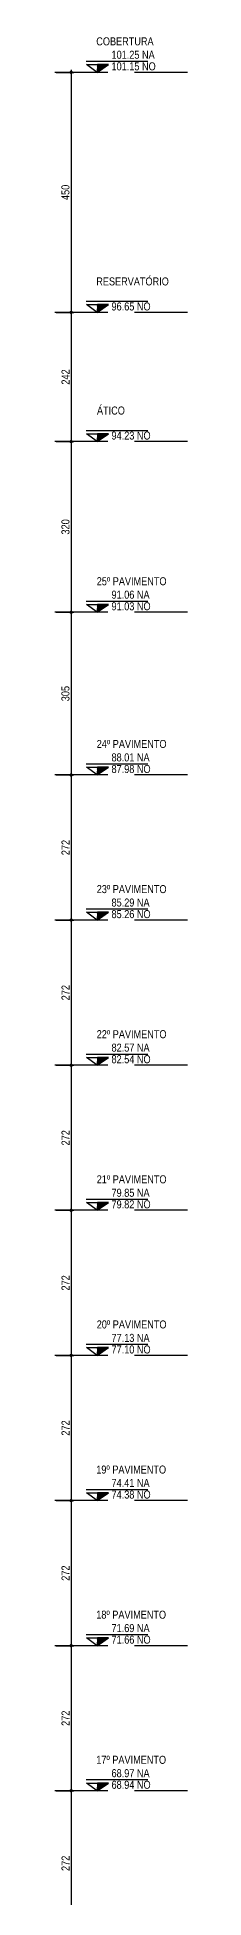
# Model space of a CAD drawing. Header units: metres. Extents: x -8678 to -7768, y 20 to 184.
# Drawn here: x -8367.15 to -8364.63, y 66.93 to 101.81 of the extents above; entities that cross this region are included whole.
import ezdxf
from ezdxf.enums import TextEntityAlignment as Align

# ---------------------------------------------------------------- set-up
doc = ezdxf.new("R2010")
doc.units = ezdxf.units.M
doc.linetypes.add('CTE ELEV$0$DASHEDX2', pattern=[1.5, 1, -0.5])
for name, color, linetype in [('ARQ-DIM EMBASAM', 2, 'Continuous'), ('CTE ELEV$0$ARQ-DIM', 2, 'Continuous'), ('CTE ELEV$0$ARQ-PRJ', 7, 'CTE ELEV$0$DASHEDX2'), ('CTE ELEV$0$ARQ-SIM', 1, 'Continuous')]:
    doc.layers.add(name, color=color, linetype=linetype)
doc.styles.add('CTE ELEV$0$Adesa', font='ARIALN.TTF')
doc.dimstyles.new('CTE ELEV$0$ADESA 1-0050', dxfattribs={"dimtxt": 0.1, "dimasz": 0.1, "dimexe": 0.05, "dimexo": 0.05, "dimgap": 0.03, "dimtad": 1, "dimdec": 1, "dimlfac": 100, "dimzin": 12, "dimtxsty": 'CTE ELEV$0$Adesa', "dimblk": 'CTE ELEV$0$_DotSmall', "dimcen": 1, "dimdle": 0.05, "dimclrd": 1, "dimclre": 1, "dimclrt": 256, "dimazin": 3, "dimtm": 1e-09, "dimtfac": 1, "dimtdec": 1, "dimtmove": 1, "dimatfit": 0, "dimldrblk": 'CTE ELEV$0$_DotSmall', "dimfxl": 0.8, "dimtvp": 2, "dimtolj": 1, "dimtzin": 0, "dimarcsym": 0})

# ---------------------------------------------------------------- blocks, each defined once
blk = doc.blocks.new('*U284')
h = blk.add_hatch()
h.set_pattern_fill('ANSI31', color=1, scale=0.00375, style=0)
h.set_pattern_definition([(45, (18.99673, 94.672672), (-0.0084189901, 0.0084189901), [])])
h.paths.add_polyline_path([(0.206, 0.146), (0.001, 0.146), (0, 0)])
at = {"color": 1}
blk.add_line((-0.213, 0.21), (0.95, 0.21), dxfattribs=at)
for points in [[(-0.205, 0.146), (0.001, 0.146), (0, 0), (-0.205, 0.146)], [(0.207, 0.146), (0.001, 0.146), (0, 0), (0.207, 0.146)]]:
    blk.add_lwpolyline(points, close=True, dxfattribs=at)
at = {"color": 1, "style": 'CTE ELEV$0$Adesa'}
blk.add_attdef('PAVIMENTO_001', (-0.02, 0.506), '', height=0.15, dxfattribs=at)
at = {"color": 3, "style": 'CTE ELEV$0$Adesa'}
blk.add_attdef('NA', text='', height=0.15, dxfattribs=at).set_placement((0.267, 0.21), align=Align.BOTTOM_LEFT)
blk.add_attdef('NO', text='', height=0.15, dxfattribs=at).set_placement((0.267, 0.188), align=Align.TOP_LEFT)
blk = doc.blocks.new('CTE ELEV$0$_DotSmall')
at = {"color": 0, "linetype": 'ByBlock', "const_width": 0.5}
blk.add_lwpolyline([(-0.0625, 0, 1), (0.0625, 0, 1)], format="xyb", close=True, dxfattribs=at)
blk = doc.blocks.new('*D810')
at = {"layer": 'CTE ELEV$0$ARQ-DIM', "color": 1, "lineweight": -2, "transparency": 16777216}
for p, q in [((-8367.104, 68.94), (-8366.77, 68.94)), ((-8366.82, 68.99), (-8366.82, 66.17)), ((-8367.104, 66.22), (-8366.77, 66.22))]:
    blk.add_line(p, q, dxfattribs=at)
at = {"layer": 'Defpoints', "color": 0, "transparency": 16777216}
for p in [(-8367.154, 68.94), (-8367.154, 66.22), (-8366.82, 66.22)]:
    blk.add_point(p, dxfattribs=at)
at = {"layer": 'CTE ELEV$0$ARQ-DIM', "color": 1, "lineweight": -2, "transparency": 16777216, "xscale": 0.1, "yscale": 0.1, "zscale": 0.1}
for p, rotation in [((-8366.82, 68.94), 90), ((-8366.82, 66.22), 270)]:
    blk.add_blockref('CTE ELEV$0$_DotSmall', p, dxfattribs=dict(at, rotation=rotation))
at = {"layer": 'CTE ELEV$0$ARQ-DIM', "transparency": 16777216, "insert": (-8366.926, 67.58), "char_height": 0.1, "attachment_point": 5, "rotation": 90, "style": 'CTE ELEV$0$Adesa'}
blk.add_mtext('\\A1;{\\H1.5x;272}', dxfattribs=at)
blk = doc.blocks.new('*D796')
at = {"layer": 'CTE ELEV$0$ARQ-DIM', "color": 1, "lineweight": -2, "transparency": 16777216}
for p, q in [((-8367.104, 94.23), (-8366.77, 94.23)), ((-8366.82, 94.28), (-8366.82, 90.98)), ((-8367.104, 91.03), (-8366.77, 91.03))]:
    blk.add_line(p, q, dxfattribs=at)
at = {"layer": 'Defpoints', "color": 0, "transparency": 16777216}
for p in [(-8367.154, 94.23, 0), (-8367.154, 91.03, 0), (-8366.82, 91.03)]:
    blk.add_point(p, dxfattribs=at)
at = {"layer": 'CTE ELEV$0$ARQ-DIM', "color": 1, "lineweight": -2, "transparency": 16777216, "xscale": 0.1, "yscale": 0.1, "zscale": 0.1}
for p, rotation in [((-8366.82, 94.23), 90), ((-8366.82, 91.03), 270)]:
    blk.add_blockref('CTE ELEV$0$_DotSmall', p, dxfattribs=dict(at, rotation=rotation))
at = {"layer": 'CTE ELEV$0$ARQ-DIM', "transparency": 16777216, "insert": (-8366.927, 92.63), "char_height": 0.1, "attachment_point": 5, "rotation": 90, "style": 'CTE ELEV$0$Adesa'}
blk.add_mtext('\\A1;{\\H1.5x;320}', dxfattribs=at)
blk = doc.blocks.new('*D797')
at = {"layer": 'CTE ELEV$0$ARQ-DIM', "color": 1, "lineweight": -2, "transparency": 16777216}
for p, q in [((-8367.104, 71.66), (-8366.77, 71.66)), ((-8366.82, 71.71), (-8366.82, 68.89)), ((-8367.104, 68.94), (-8366.77, 68.94))]:
    blk.add_line(p, q, dxfattribs=at)
at = {"layer": 'Defpoints', "color": 0, "transparency": 16777216}
for p in [(-8367.154, 71.66), (-8367.154, 68.94), (-8366.82, 68.94)]:
    blk.add_point(p, dxfattribs=at)
at = {"layer": 'CTE ELEV$0$ARQ-DIM', "color": 1, "lineweight": -2, "transparency": 16777216, "xscale": 0.1, "yscale": 0.1, "zscale": 0.1}
for p, rotation in [((-8366.82, 71.66), 90), ((-8366.82, 68.94), 270)]:
    blk.add_blockref('CTE ELEV$0$_DotSmall', p, dxfattribs=dict(at, rotation=rotation))
at = {"layer": 'CTE ELEV$0$ARQ-DIM', "transparency": 16777216, "insert": (-8366.926, 70.3), "char_height": 0.1, "attachment_point": 5, "rotation": 90, "style": 'CTE ELEV$0$Adesa'}
blk.add_mtext('\\A1;{\\H1.5x;272}', dxfattribs=at)
blk = doc.blocks.new('*D798')
at = {"layer": 'CTE ELEV$0$ARQ-DIM', "color": 1, "lineweight": -2, "transparency": 16777216}
for p, q in [((-8367.104, 74.38), (-8366.77, 74.38)), ((-8366.82, 74.43), (-8366.82, 71.61)), ((-8367.104, 71.66), (-8366.77, 71.66))]:
    blk.add_line(p, q, dxfattribs=at)
at = {"layer": 'Defpoints', "color": 0, "transparency": 16777216}
for p in [(-8367.154, 74.38), (-8367.154, 71.66), (-8366.82, 71.66)]:
    blk.add_point(p, dxfattribs=at)
at = {"layer": 'CTE ELEV$0$ARQ-DIM', "color": 1, "lineweight": -2, "transparency": 16777216, "xscale": 0.1, "yscale": 0.1, "zscale": 0.1}
for p, rotation in [((-8366.82, 74.38), 90), ((-8366.82, 71.66), 270)]:
    blk.add_blockref('CTE ELEV$0$_DotSmall', p, dxfattribs=dict(at, rotation=rotation))
at = {"layer": 'CTE ELEV$0$ARQ-DIM', "transparency": 16777216, "insert": (-8366.926, 73.02), "char_height": 0.1, "attachment_point": 5, "rotation": 90, "style": 'CTE ELEV$0$Adesa'}
blk.add_mtext('\\A1;{\\H1.5x;272}', dxfattribs=at)
blk = doc.blocks.new('*D814')
at = {"layer": 'CTE ELEV$0$ARQ-DIM', "color": 1, "lineweight": -2, "transparency": 16777216}
for p, q in [((-8367.104, 77.1), (-8366.77, 77.1)), ((-8366.82, 77.15), (-8366.82, 74.33)), ((-8367.104, 74.38), (-8366.77, 74.38))]:
    blk.add_line(p, q, dxfattribs=at)
at = {"layer": 'Defpoints', "color": 0, "transparency": 16777216}
for p in [(-8367.154, 77.1), (-8367.154, 74.38), (-8366.82, 74.38)]:
    blk.add_point(p, dxfattribs=at)
at = {"layer": 'CTE ELEV$0$ARQ-DIM', "color": 1, "lineweight": -2, "transparency": 16777216, "xscale": 0.1, "yscale": 0.1, "zscale": 0.1}
for p, rotation in [((-8366.82, 77.1), 90), ((-8366.82, 74.38), 270)]:
    blk.add_blockref('CTE ELEV$0$_DotSmall', p, dxfattribs=dict(at, rotation=rotation))
at = {"layer": 'CTE ELEV$0$ARQ-DIM', "transparency": 16777216, "insert": (-8366.926, 75.74), "char_height": 0.1, "attachment_point": 5, "rotation": 90, "style": 'CTE ELEV$0$Adesa'}
blk.add_mtext('\\A1;{\\H1.5x;272}', dxfattribs=at)
blk = doc.blocks.new('*D815')
at = {"layer": 'CTE ELEV$0$ARQ-DIM', "color": 1, "lineweight": -2, "transparency": 16777216}
for p, q in [((-8366.82, 79.87), (-8366.82, 77.05)), ((-8367.104, 79.82), (-8366.77, 79.82)), ((-8367.104, 77.1), (-8366.77, 77.1))]:
    blk.add_line(p, q, dxfattribs=at)
at = {"layer": 'Defpoints', "color": 0, "transparency": 16777216}
for p in [(-8367.154, 79.82), (-8367.154, 77.1), (-8366.82, 77.1)]:
    blk.add_point(p, dxfattribs=at)
at = {"layer": 'CTE ELEV$0$ARQ-DIM', "color": 1, "lineweight": -2, "transparency": 16777216, "xscale": 0.1, "yscale": 0.1, "zscale": 0.1}
for p, rotation in [((-8366.82, 79.82), 90), ((-8366.82, 77.1), 270)]:
    blk.add_blockref('CTE ELEV$0$_DotSmall', p, dxfattribs=dict(at, rotation=rotation))
at = {"layer": 'CTE ELEV$0$ARQ-DIM', "transparency": 16777216, "insert": (-8366.926, 78.46), "char_height": 0.1, "attachment_point": 5, "rotation": 90, "style": 'CTE ELEV$0$Adesa'}
blk.add_mtext('\\A1;{\\H1.5x;272}', dxfattribs=at)
blk = doc.blocks.new('*D816')
at = {"layer": 'CTE ELEV$0$ARQ-DIM', "color": 1, "lineweight": -2, "transparency": 16777216}
for p, q in [((-8367.104, 82.54), (-8366.77, 82.54)), ((-8366.82, 82.59), (-8366.82, 79.77)), ((-8367.104, 79.82), (-8366.77, 79.82))]:
    blk.add_line(p, q, dxfattribs=at)
at = {"layer": 'Defpoints', "color": 0, "transparency": 16777216}
for p in [(-8367.154, 82.54), (-8367.154, 79.82), (-8366.82, 79.82)]:
    blk.add_point(p, dxfattribs=at)
at = {"layer": 'CTE ELEV$0$ARQ-DIM', "color": 1, "lineweight": -2, "transparency": 16777216, "xscale": 0.1, "yscale": 0.1, "zscale": 0.1}
for p, rotation in [((-8366.82, 82.54), 90), ((-8366.82, 79.82), 270)]:
    blk.add_blockref('CTE ELEV$0$_DotSmall', p, dxfattribs=dict(at, rotation=rotation))
at = {"layer": 'CTE ELEV$0$ARQ-DIM', "transparency": 16777216, "insert": (-8366.926, 81.18), "char_height": 0.1, "attachment_point": 5, "rotation": 90, "style": 'CTE ELEV$0$Adesa'}
blk.add_mtext('\\A1;{\\H1.5x;272}', dxfattribs=at)
blk = doc.blocks.new('*D817')
at = {"layer": 'CTE ELEV$0$ARQ-DIM', "color": 1, "lineweight": -2, "transparency": 16777216}
for p, q in [((-8367.104, 85.26), (-8366.77, 85.26)), ((-8366.82, 85.31), (-8366.82, 82.49)), ((-8367.104, 82.54), (-8366.77, 82.54))]:
    blk.add_line(p, q, dxfattribs=at)
at = {"layer": 'Defpoints', "color": 0, "transparency": 16777216}
for p in [(-8367.154, 85.26), (-8367.154, 82.54), (-8366.82, 82.54)]:
    blk.add_point(p, dxfattribs=at)
at = {"layer": 'CTE ELEV$0$ARQ-DIM', "color": 1, "lineweight": -2, "transparency": 16777216, "xscale": 0.1, "yscale": 0.1, "zscale": 0.1}
for p, rotation in [((-8366.82, 85.26), 90), ((-8366.82, 82.54), 270)]:
    blk.add_blockref('CTE ELEV$0$_DotSmall', p, dxfattribs=dict(at, rotation=rotation))
at = {"layer": 'CTE ELEV$0$ARQ-DIM', "transparency": 16777216, "insert": (-8366.926, 83.9), "char_height": 0.1, "attachment_point": 5, "rotation": 90, "style": 'CTE ELEV$0$Adesa'}
blk.add_mtext('\\A1;{\\H1.5x;272}', dxfattribs=at)
blk = doc.blocks.new('*D818')
at = {"layer": 'CTE ELEV$0$ARQ-DIM', "color": 1, "lineweight": -2, "transparency": 16777216}
for p, q in [((-8367.104, 87.98), (-8366.77, 87.98)), ((-8366.82, 88.03), (-8366.82, 85.21)), ((-8367.104, 85.26), (-8366.77, 85.26))]:
    blk.add_line(p, q, dxfattribs=at)
at = {"layer": 'Defpoints', "color": 0, "transparency": 16777216}
for p in [(-8367.154, 87.98), (-8367.154, 85.26), (-8366.82, 85.26)]:
    blk.add_point(p, dxfattribs=at)
at = {"layer": 'CTE ELEV$0$ARQ-DIM', "color": 1, "lineweight": -2, "transparency": 16777216, "xscale": 0.1, "yscale": 0.1, "zscale": 0.1}
for p, rotation in [((-8366.82, 87.98), 90), ((-8366.82, 85.26), 270)]:
    blk.add_blockref('CTE ELEV$0$_DotSmall', p, dxfattribs=dict(at, rotation=rotation))
at = {"layer": 'CTE ELEV$0$ARQ-DIM', "transparency": 16777216, "insert": (-8366.926, 86.62), "char_height": 0.1, "attachment_point": 5, "rotation": 90, "style": 'CTE ELEV$0$Adesa'}
blk.add_mtext('\\A1;{\\H1.5x;272}', dxfattribs=at)
blk = doc.blocks.new('*D813')
at = {"layer": 'CTE ELEV$0$ARQ-DIM', "color": 1, "lineweight": -2, "transparency": 16777216}
for p, q in [((-8367.104, 91.03), (-8366.77, 91.03)), ((-8366.82, 91.08), (-8366.82, 87.93)), ((-8367.104, 87.98), (-8366.77, 87.98))]:
    blk.add_line(p, q, dxfattribs=at)
at = {"layer": 'Defpoints', "color": 0, "transparency": 16777216}
for p in [(-8367.154, 91.03, 0), (-8367.154, 87.98), (-8366.82, 87.98)]:
    blk.add_point(p, dxfattribs=at)
at = {"layer": 'CTE ELEV$0$ARQ-DIM', "color": 1, "lineweight": -2, "transparency": 16777216, "xscale": 0.1, "yscale": 0.1, "zscale": 0.1}
for p, rotation in [((-8366.82, 91.03), 90), ((-8366.82, 87.98), 270)]:
    blk.add_blockref('CTE ELEV$0$_DotSmall', p, dxfattribs=dict(at, rotation=rotation))
at = {"layer": 'CTE ELEV$0$ARQ-DIM', "transparency": 16777216, "insert": (-8366.927, 89.505), "char_height": 0.1, "attachment_point": 5, "rotation": 90, "style": 'CTE ELEV$0$Adesa'}
blk.add_mtext('\\A1;{\\H1.5x;305}', dxfattribs=at)
blk = doc.blocks.new('*D1038')
at = {"layer": 'CTE ELEV$0$ARQ-DIM', "color": 1, "lineweight": -2, "transparency": 16777216}
for p, q in [((-8367.104, 96.65), (-8366.77, 96.65)), ((-8366.82, 96.7), (-8366.82, 94.18)), ((-8367.104, 94.23), (-8366.77, 94.23))]:
    blk.add_line(p, q, dxfattribs=at)
at = {"layer": 'Defpoints', "color": 0, "transparency": 16777216}
for p in [(-8367.154, 96.65, 0), (-8367.154, 94.23, 0), (-8366.82, 94.23)]:
    blk.add_point(p, dxfattribs=at)
at = {"layer": 'CTE ELEV$0$ARQ-DIM', "color": 1, "lineweight": -2, "transparency": 16777216, "xscale": 0.1, "yscale": 0.1, "zscale": 0.1}
for p, rotation in [((-8366.82, 96.65), 90), ((-8366.82, 94.23), 270)]:
    blk.add_blockref('CTE ELEV$0$_DotSmall', p, dxfattribs=dict(at, rotation=rotation))
at = {"layer": 'CTE ELEV$0$ARQ-DIM', "transparency": 16777216, "insert": (-8366.926, 95.44), "char_height": 0.1, "attachment_point": 5, "rotation": 90, "style": 'CTE ELEV$0$Adesa'}
blk.add_mtext('\\A1;{\\H1.5x;242}', dxfattribs=at)
blk = doc.blocks.new('*D1039')
at = {"layer": 'CTE ELEV$0$ARQ-DIM', "color": 1, "lineweight": -2, "transparency": 16777216}
for p, q in [((-8367.104, 101.15), (-8366.77, 101.15)), ((-8366.82, 101.2), (-8366.82, 96.6)), ((-8367.104, 96.65), (-8366.77, 96.65))]:
    blk.add_line(p, q, dxfattribs=at)
at = {"layer": 'Defpoints', "color": 0, "transparency": 16777216}
for p in [(-8367.154, 101.15, 0), (-8367.154, 96.65, 0), (-8366.82, 96.65)]:
    blk.add_point(p, dxfattribs=at)
at = {"layer": 'CTE ELEV$0$ARQ-DIM', "color": 1, "lineweight": -2, "transparency": 16777216, "xscale": 0.1, "yscale": 0.1, "zscale": 0.1}
for p, rotation in [((-8366.82, 101.15), 90), ((-8366.82, 96.65), 270)]:
    blk.add_blockref('CTE ELEV$0$_DotSmall', p, dxfattribs=dict(at, rotation=rotation))
at = {"layer": 'CTE ELEV$0$ARQ-DIM', "transparency": 16777216, "insert": (-8366.927, 98.9), "char_height": 0.1, "attachment_point": 5, "rotation": 90, "style": 'CTE ELEV$0$Adesa'}
blk.add_mtext('\\A1;{\\H1.5x;450}', dxfattribs=at)
blk = doc.blocks.new('CTE ELEV')
at = {"layer": 'CTE ELEV$0$ARQ-PRJ'}
for p, q in [((-8364.6296, 101.15, -0.0001), (-8367.1542, 101.15, -0.0001)), ((-8364.6296, 96.65, -0.0001), (-8367.1542, 96.65, -0.0001)), ((-8364.6296, 94.23, 0), (-8367.1542, 94.23, 0)), ((-8364.6296, 91.03, 0), (-8367.1542, 91.03, 0)), ((-8364.6296, 87.98, 0), (-8367.1542, 87.98, 0)), ((-8364.6296, 85.26, 0), (-8367.1542, 85.26, 0)), ((-8364.6296, 82.54, 0), (-8367.1542, 82.54, 0)), ((-8364.6296, 79.82, 0), (-8367.1542, 79.82, 0)), ((-8364.6296, 77.1, 0), (-8367.1542, 77.1, 0)), ((-8364.6296, 74.38, 0), (-8367.1542, 74.38, 0)), ((-8364.6296, 71.66, 0), (-8367.1542, 71.66, 0)), ((-8364.6296, 68.94, 0), (-8367.1542, 68.94, 0))]:
    blk.add_line(p, q, dxfattribs=at)
at = {"layer": 'CTE ELEV$0$ARQ-SIM', "color": 1}
for p, values in [((-8366.3277, 101.15, -0.0001), {'PAVIMENTO_001': 'COBERTURA', 'NA': '101.25 NA', 'NO': '101.15 NO'}), ((-8366.3277, 74.38, 0), {'PAVIMENTO_001': '19º PAVIMENTO', 'NA': '74.41 NA', 'NO': '74.38 NO'}), ((-8366.3277, 71.66, 0), {'PAVIMENTO_001': '18º PAVIMENTO', 'NA': '71.69 NA', 'NO': '71.66 NO'}), ((-8366.3277, 68.94, 0), {'PAVIMENTO_001': '17º PAVIMENTO', 'NA': '68.97 NA', 'NO': '68.94 NO'})]:
    blk.add_blockref('*U284', p, dxfattribs=at).add_auto_attribs(values)
ref = blk.add_blockref('*U284', (-8366.3277, 96.65, -0.0001), dxfattribs=at)
ref.add_attrib('PAVIMENTO_001', 'RESERVATÓRIO', (-8366.3477, 97.1564, -0.0001), dxfattribs={"layer": '0', "color": 1, "height": 0.15, "style": 'CTE ELEV$0$Adesa'})
ref.add_attrib('NO', '96.65 NO', dxfattribs={"layer": '0', "color": 3, "height": 0.15, "style": 'CTE ELEV$0$Adesa'}).set_placement((-8366.0609, 96.8375, -0.0001), align=Align.TOP_LEFT)
ref = blk.add_blockref('*U284', (-8366.3277, 94.23, 0), dxfattribs=at)
ref.add_attrib('PAVIMENTO_001', 'ÁTICO', (-8366.3345, 94.7364, 0), dxfattribs={"layer": '0', "color": 1, "height": 0.15, "style": 'CTE ELEV$0$Adesa'})
ref.add_attrib('NO', '94.23 NO', dxfattribs={"layer": '0', "color": 3, "height": 0.15, "style": 'CTE ELEV$0$Adesa'}).set_placement((-8366.0609, 94.4175, 0), align=Align.TOP_LEFT)
ref = blk.add_blockref('*U284', (-8366.3277, 91.03, 0), dxfattribs=at)
ref.add_attrib('PAVIMENTO_001', '25º PAVIMENTO', (-8366.3393, 91.5364, 0), dxfattribs={"layer": '0', "color": 1, "height": 0.15, "style": 'CTE ELEV$0$Adesa'})
ref.add_attrib('NA', '91.06 NA', dxfattribs={"layer": '0', "color": 3, "height": 0.15, "style": 'CTE ELEV$0$Adesa'}).set_placement((-8366.0609, 91.2396, 0), align=Align.BOTTOM_LEFT)
ref.add_attrib('NO', '91.03 NO', dxfattribs={"layer": '0', "color": 3, "height": 0.15, "style": 'CTE ELEV$0$Adesa'}).set_placement((-8366.0609, 91.2175, 0), align=Align.TOP_LEFT)
ref = blk.add_blockref('*U284', (-8366.3277, 87.98, 0), dxfattribs=at)
ref.add_attrib('PAVIMENTO_001', '24º PAVIMENTO', (-8366.3393, 88.4864, 0), dxfattribs={"layer": '0', "color": 1, "height": 0.15, "style": 'CTE ELEV$0$Adesa'})
ref.add_attrib('NA', '88.01 NA', dxfattribs={"layer": '0', "color": 3, "height": 0.15, "style": 'CTE ELEV$0$Adesa'}).set_placement((-8366.0609, 88.1896, 0), align=Align.BOTTOM_LEFT)
ref.add_attrib('NO', '87.98 NO', dxfattribs={"layer": '0', "color": 3, "height": 0.15, "style": 'CTE ELEV$0$Adesa'}).set_placement((-8366.0609, 88.1675, 0), align=Align.TOP_LEFT)
ref = blk.add_blockref('*U284', (-8366.3277, 85.26, 0), dxfattribs=at)
ref.add_attrib('PAVIMENTO_001', '23º PAVIMENTO', (-8366.3393, 85.7664, 0), dxfattribs={"layer": '0', "color": 1, "height": 0.15, "style": 'CTE ELEV$0$Adesa'})
ref.add_attrib('NA', '85.29 NA', dxfattribs={"layer": '0', "color": 3, "height": 0.15, "style": 'CTE ELEV$0$Adesa'}).set_placement((-8366.0609, 85.4696, 0), align=Align.BOTTOM_LEFT)
ref.add_attrib('NO', '85.26 NO', dxfattribs={"layer": '0', "color": 3, "height": 0.15, "style": 'CTE ELEV$0$Adesa'}).set_placement((-8366.0609, 85.4475, 0), align=Align.TOP_LEFT)
ref = blk.add_blockref('*U284', (-8366.3277, 82.54, 0), dxfattribs=at)
ref.add_attrib('PAVIMENTO_001', '22º PAVIMENTO', (-8366.3393, 83.0464, 0), dxfattribs={"layer": '0', "color": 1, "height": 0.15, "style": 'CTE ELEV$0$Adesa'})
ref.add_attrib('NA', '82.57 NA', dxfattribs={"layer": '0', "color": 3, "height": 0.15, "style": 'CTE ELEV$0$Adesa'}).set_placement((-8366.0609, 82.7496, 0), align=Align.BOTTOM_LEFT)
ref.add_attrib('NO', '82.54 NO', dxfattribs={"layer": '0', "color": 3, "height": 0.15, "style": 'CTE ELEV$0$Adesa'}).set_placement((-8366.0609, 82.7275, 0), align=Align.TOP_LEFT)
ref = blk.add_blockref('*U284', (-8366.3277, 79.82, 0), dxfattribs=at)
ref.add_attrib('PAVIMENTO_001', '21º PAVIMENTO', (-8366.3393, 80.3264, 0), dxfattribs={"layer": '0', "color": 1, "height": 0.15, "style": 'CTE ELEV$0$Adesa'})
ref.add_attrib('NA', '79.85 NA', dxfattribs={"layer": '0', "color": 3, "height": 0.15, "style": 'CTE ELEV$0$Adesa'}).set_placement((-8366.0609, 80.0296, 0), align=Align.BOTTOM_LEFT)
ref.add_attrib('NO', '79.82 NO', dxfattribs={"layer": '0', "color": 3, "height": 0.15, "style": 'CTE ELEV$0$Adesa'}).set_placement((-8366.0609, 80.0075, 0), align=Align.TOP_LEFT)
ref = blk.add_blockref('*U284', (-8366.3277, 77.1, 0), dxfattribs=at)
ref.add_attrib('PAVIMENTO_001', '20º PAVIMENTO', (-8366.3393, 77.6064, 0), dxfattribs={"layer": '0', "color": 1, "height": 0.15, "style": 'CTE ELEV$0$Adesa'})
ref.add_attrib('NA', '77.13 NA', dxfattribs={"layer": '0', "color": 3, "height": 0.15, "style": 'CTE ELEV$0$Adesa'}).set_placement((-8366.0609, 77.3096, 0), align=Align.BOTTOM_LEFT)
ref.add_attrib('NO', '77.10 NO', dxfattribs={"layer": '0', "color": 3, "height": 0.15, "style": 'CTE ELEV$0$Adesa'}).set_placement((-8366.0609, 77.2875, 0), align=Align.TOP_LEFT)
at = {"layer": 'CTE ELEV$0$ARQ-DIM'}
for base, p1, p2, picture, middle in [((-8366.8203, 96.65, 0), (-8367.1542, 101.15, -0.0001), (-8367.1542, 96.65, -0.0001), '*D1039', (-8366.9269, 98.9, 0)), ((-8366.8203, 94.23, -0.0001), (-8367.1542, 96.65, -0.0001), (-8367.1542, 94.23, -0.0001), '*D1038', (-8366.9256, 95.44, -0.0001)), ((-8366.8203, 91.03, 0), (-8367.1542, 94.23, 0), (-8367.1542, 91.03, 0), '*D796', (-8366.9269, 92.63, 0)), ((-8366.8203, 87.98, 0), (-8367.1542, 91.03, 0), (-8367.1542, 87.98, 0), '*D813', (-8366.9269, 89.505, 0)), ((-8366.8203, 85.26, 0), (-8367.1542, 87.98, 0), (-8367.1542, 85.26, 0), '*D818', (-8366.9256, 86.62, 0)), ((-8366.8203, 82.54, 0), (-8367.1542, 85.26, 0), (-8367.1542, 82.54, 0), '*D817', (-8366.9256, 83.9, 0)), ((-8366.8203, 79.82, 0), (-8367.1542, 82.54, 0), (-8367.1542, 79.82, 0), '*D816', (-8366.9256, 81.18, 0)), ((-8366.8203, 77.1, 0), (-8367.1542, 79.82, 0), (-8367.1542, 77.1, 0), '*D815', (-8366.9256, 78.46, 0)), ((-8366.8203, 74.38, 0), (-8367.1542, 77.1, 0), (-8367.1542, 74.38, 0), '*D814', (-8366.9256, 75.74, 0)), ((-8366.8203, 71.66, 0), (-8367.1542, 74.38, 0), (-8367.1542, 71.66, 0), '*D798', (-8366.9256, 73.02, 0)), ((-8366.8203, 68.94, 0), (-8367.1542, 71.66, 0), (-8367.1542, 68.94, 0), '*D797', (-8366.9256, 70.3, 0)), ((-8366.8203, 66.22, 0), (-8367.1542, 68.94, 0), (-8367.1542, 66.22, 0), '*D810', (-8366.9256, 67.58, 0))]:
    dim = blk.add_linear_dim(base=base, p1=p1, p2=p2, angle=90, text='{\\H1.5x;<>}', dimstyle='CTE ELEV$0$ADESA 1-0050', dxfattribs=at)
    dim.commit()
    dim.dimension.update_dxf_attribs({"geometry": picture, "text_midpoint": middle})

msp = doc.modelspace()

# ---------------------------------------------------------------- block references
at = {"layer": 'ARQ-DIM EMBASAM'}
msp.add_blockref('CTE ELEV', (0, 0), dxfattribs=at)

doc.saveas('drawing.dxf')
